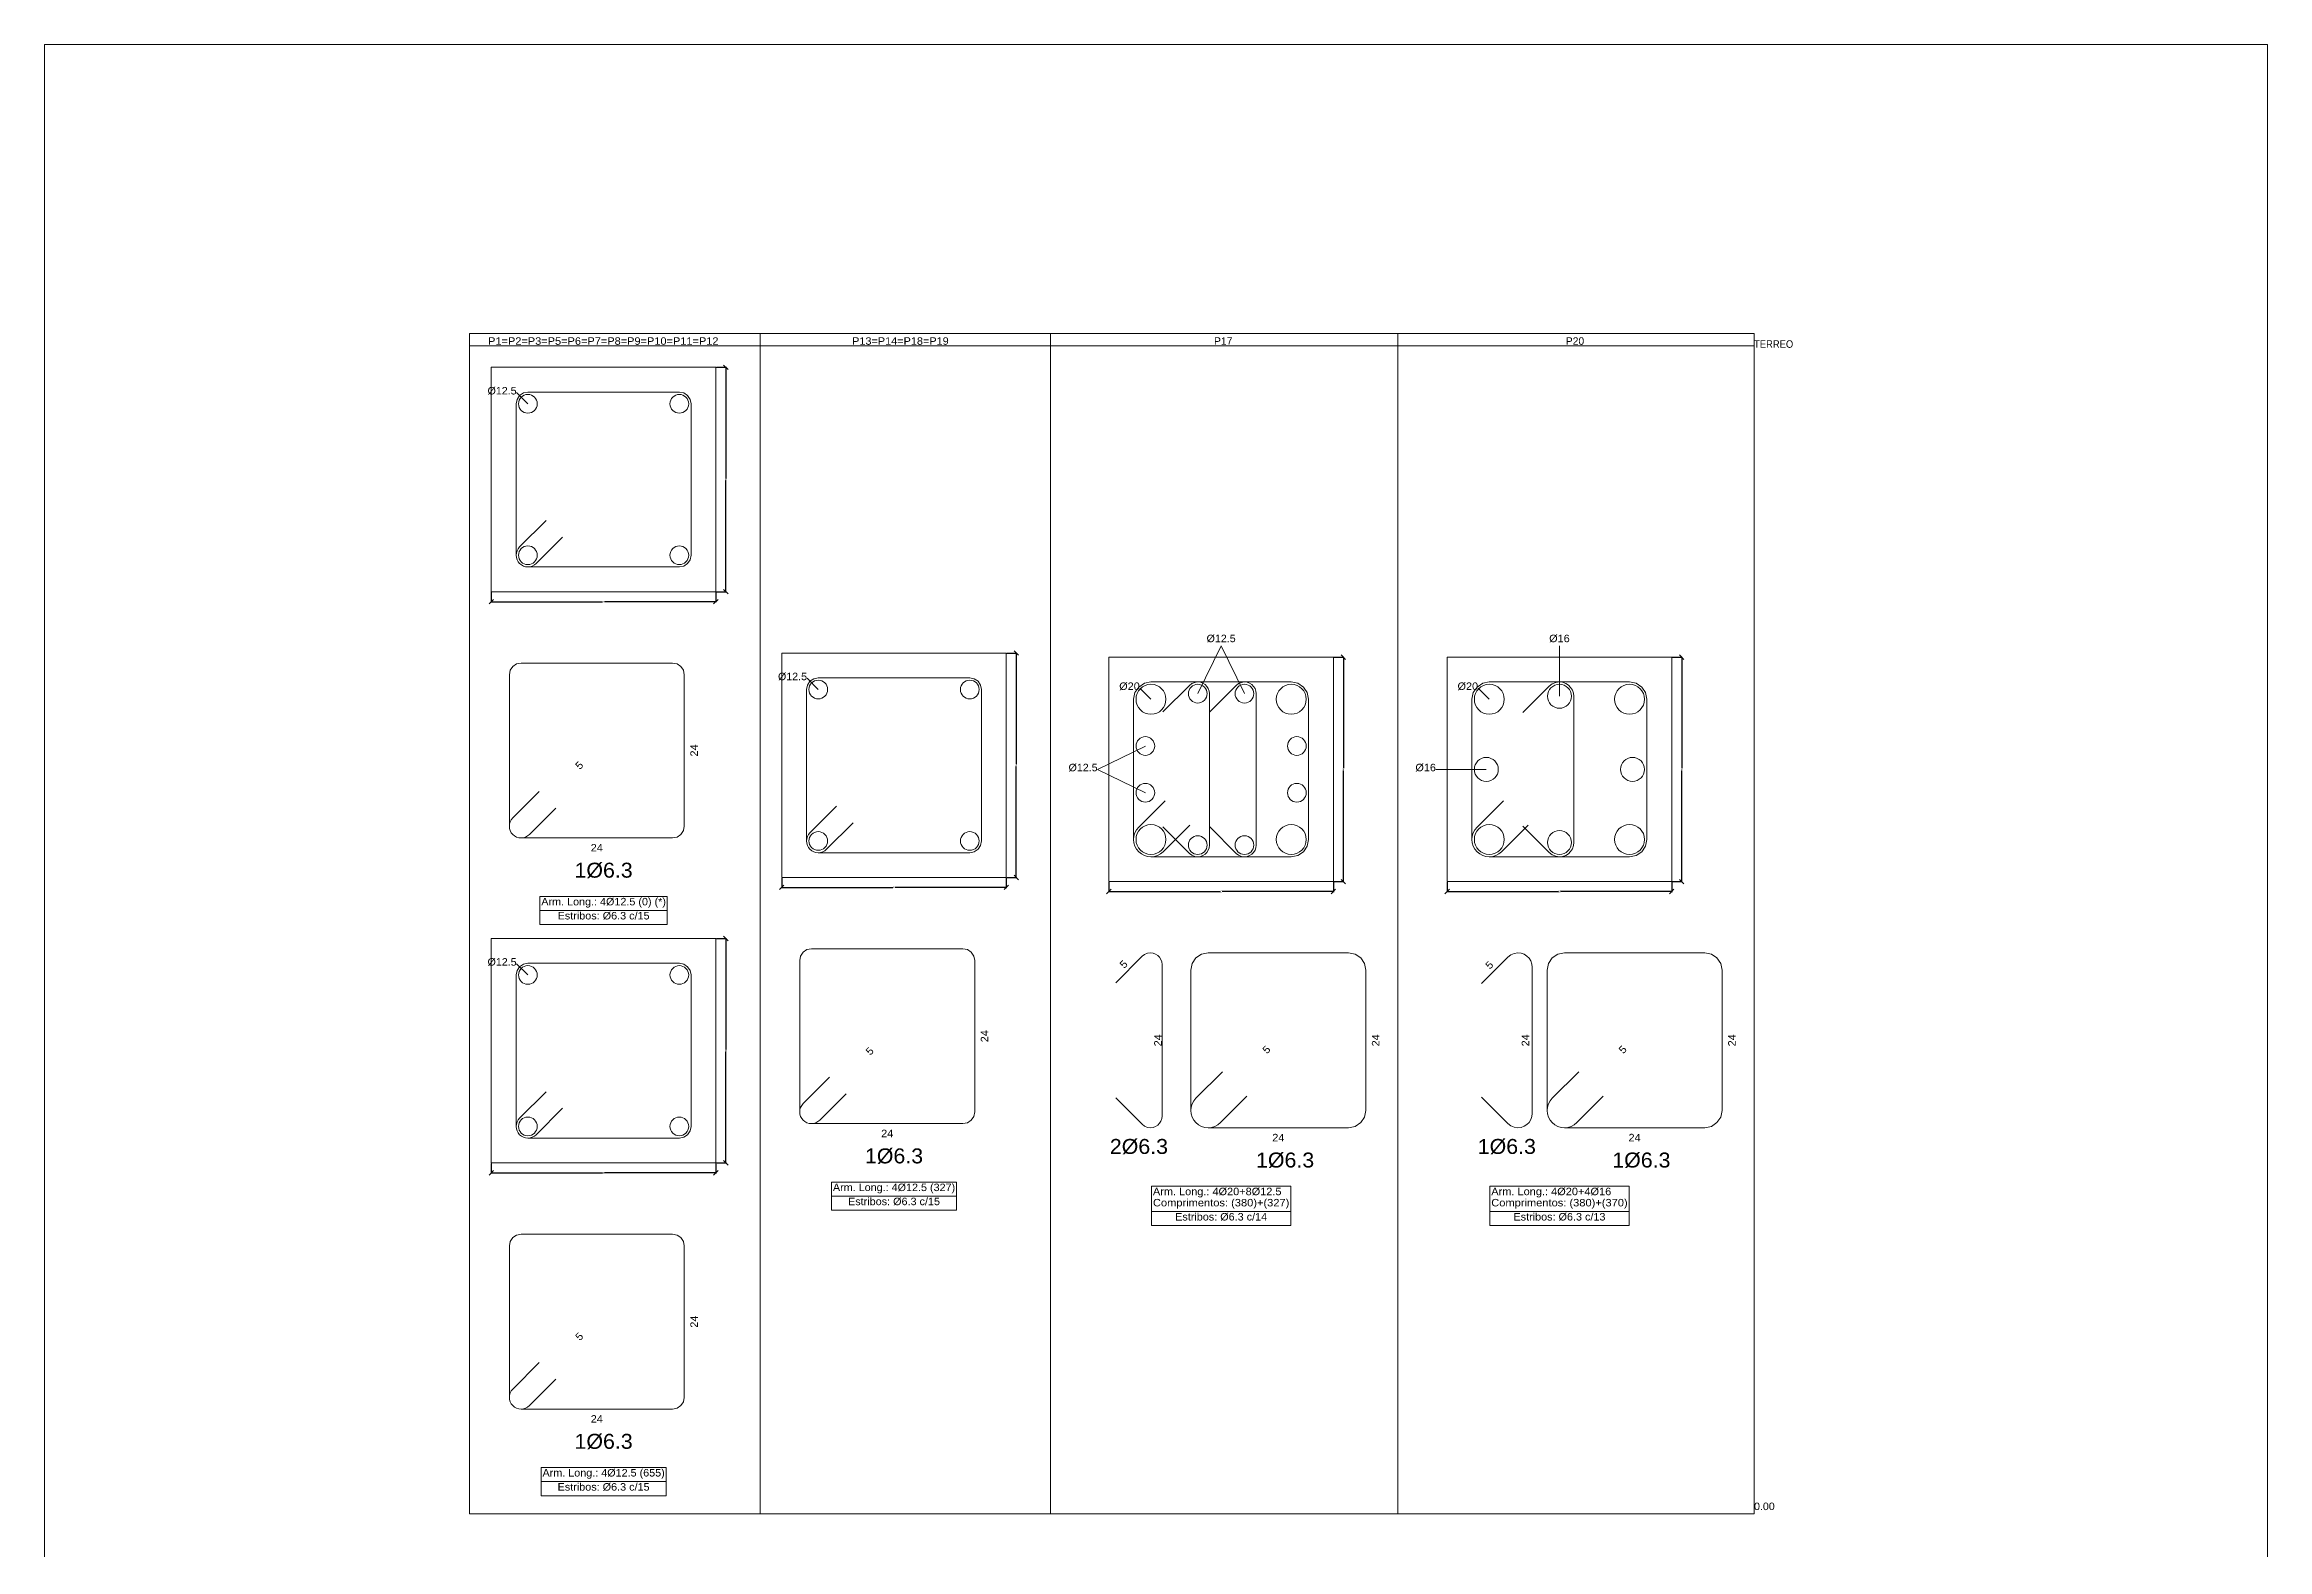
# Model space of a CAD drawing. Header units: millimetres. Extents: x 0 to 29.7, y 0 to 42.
# Drawn here: x 0 to 29.7, y 21.88 to 42 of the extents above; entities that cross this region are included whole.
import ezdxf
from ezdxf.enums import TextEntityAlignment as Align

# ---------------------------------------------------------------- set-up
doc = ezdxf.new("R2010")
doc.units = ezdxf.units.MM
for name, color, linetype, lineweight in [('ARM_LONGITUDINAL_Ø12_5', 51, 'Continuous', 9), ('ARM_LONGITUDINAL_Ø16', 212, 'Continuous', 9), ('ARM_LONGITUDINAL_Ø20', 30, 'Continuous', 9), ('ARM_TRANSVERSAL_DIMENSOES_DOS_ESTRIBOS', 122, 'Continuous', 9), ('ARM_TRANSVERSAL_REFERENCIA', 106, 'Continuous', 9), ('ARM_TRANSVERSAL_Ø6_3', 32, 'Continuous', 9), ('PILCPSECC_ARM_LONG_LINHAS_DAS_ETIQUETAS_DAS_POSICOES_DE_ARMADURA_LONGITUDINAL', 106, 'Continuous', 9), ('PILCPSECC_ARM_LONG_REFERENCIA', 106, 'Continuous', 9), ('QUAD_LIMITES', 2, 'Continuous', 0), ('QUADRO_LINHAS', 7, 'Continuous', 9), ('QUADRO_LINHAS_DA_TABELA_DE_DADOS_DOS_PILARES', 1, 'Continuous', 9), ('QUADRO_TEXTOS_DA_TABELA_DE_DADOS_DOS_PILARES', 1, 'Continuous', 0), ('REF_REFERENCIAS', 8, 'Continuous', 0), ('SECAO_CONCRETO', 1, 'Continuous', 9), ('SECAO_COTAS', 122, 'Continuous', 9)]:
    doc.layers.add(name, color=color, linetype=linetype, lineweight=lineweight)
doc.styles.add('CYPETXT', font='arial.ttf', dxfattribs={"height": 0.2})
doc.styles.add('CYPETXT_0.03', font='arial.ttf', dxfattribs={"height": 0.02})
doc.dimstyles.new('cype_oblique', dxfattribs={"dimtxt": 0.18, "dimasz": 0.18, "dimexe": 0.0075, "dimexo": 0.0075, "dimgap": 0, "dimtad": 0, "dimdec": 4, "dimzin": 0, "dimdsep": 46, "dimtxsty": 'CYPETXT_0.03', "dimblk": 'OBLIQUE', "dimtsz": 0.03, "dimcen": 0.09, "dimadec": 0, "dimazin": 0, "dimtfac": 1, "dimtdec": 4, "dimtofl": 0, "dimtmove": 2, "dimatfit": 3, "dimfxl": 1, "dimtolj": 1, "dimtzin": 0, "dimarcsym": 0})

# ---------------------------------------------------------------- blocks, each defined once
blk = doc.blocks.new('*D2')
at = {"layer": 'Defpoints', "color": 0, "transparency": 16777216}
for p in [(5.97, 27.051), (8.97, 27.051), (8.97, 26.918)]:
    blk.add_point(p, dxfattribs=at)
at = {"layer": 'SECAO_COTAS', "color": 0, "lineweight": -2, "transparency": 16777216}
for p, q in [((5.97, 27.043), (5.97, 26.91)), ((8.97, 27.043), (8.97, 26.91)), ((5.94, 26.888), (6, 26.948)), ((5.97, 26.918), (7.456, 26.918)), ((8.97, 26.918), (7.484, 26.918)), ((8.94, 26.888), (9, 26.948))]:
    blk.add_line(p, q, dxfattribs=at)
at = {"layer": 'SECAO_COTAS', "color": 0, "transparency": 16777216, "insert": (7.47, 26.918), "char_height": 0.02, "attachment_point": 5, "style": 'CYPETXT_0.03'}
blk.add_mtext('\\A1;30', dxfattribs=at)
blk = doc.blocks.new('_Oblique')
at = {"color": 0, "linetype": 'ByBlock', "lineweight": -2}
blk.add_line((-0.5, -0.5), (0.5, 0.5), dxfattribs=at)
blk = doc.blocks.new('*D3')
at = {"layer": 'Defpoints', "color": 0, "transparency": 16777216}
for p in [(8.97, 30.051), (9.103, 30.051), (8.97, 27.051)]:
    blk.add_point(p, dxfattribs=at)
at = {"layer": 'SECAO_COTAS', "color": 0, "lineweight": -2, "transparency": 16777216}
for p, q in [((8.978, 30.051), (9.111, 30.051)), ((9.133, 30.021), (9.073, 30.081)), ((9.103, 30.051), (9.103, 28.565)), ((9.103, 27.051), (9.103, 28.536)), ((8.978, 27.051), (9.111, 27.051)), ((9.133, 27.021), (9.073, 27.081))]:
    blk.add_line(p, q, dxfattribs=at)
at = {"layer": 'SECAO_COTAS', "color": 0, "transparency": 16777216, "insert": (9.103, 28.551), "char_height": 0.02, "attachment_point": 5, "rotation": 90, "style": 'CYPETXT_0.03'}
blk.add_mtext('\\A1;30', dxfattribs=at)
blk = doc.blocks.new('*D4')
at = {"layer": 'Defpoints', "color": 0, "transparency": 16777216}
for p in [(5.97, 34.685), (8.97, 34.685), (8.97, 34.552)]:
    blk.add_point(p, dxfattribs=at)
at = {"layer": 'SECAO_COTAS', "color": 0, "lineweight": -2, "transparency": 16777216}
for p, q in [((5.94, 34.522), (6, 34.582)), ((5.97, 34.677), (5.97, 34.544)), ((5.97, 34.552), (7.456, 34.552)), ((8.97, 34.552), (7.484, 34.552)), ((8.94, 34.522), (9, 34.582)), ((8.97, 34.677), (8.97, 34.544))]:
    blk.add_line(p, q, dxfattribs=at)
at = {"layer": 'SECAO_COTAS', "color": 0, "transparency": 16777216, "insert": (7.47, 34.552), "char_height": 0.02, "attachment_point": 5, "style": 'CYPETXT_0.03'}
blk.add_mtext('\\A1;30', dxfattribs=at)
blk = doc.blocks.new('*D5')
at = {"layer": 'Defpoints', "color": 0, "transparency": 16777216}
for p in [(8.97, 37.685), (9.103, 37.685), (8.97, 34.685)]:
    blk.add_point(p, dxfattribs=at)
at = {"layer": 'SECAO_COTAS', "color": 0, "lineweight": -2, "transparency": 16777216}
for p, q in [((8.978, 37.685), (9.111, 37.685)), ((9.133, 37.655), (9.073, 37.715)), ((9.103, 37.685), (9.103, 36.199)), ((9.103, 34.685), (9.103, 36.17)), ((8.978, 34.685), (9.111, 34.685)), ((9.133, 34.655), (9.073, 34.715))]:
    blk.add_line(p, q, dxfattribs=at)
at = {"layer": 'SECAO_COTAS', "color": 0, "transparency": 16777216, "insert": (9.103, 36.185), "char_height": 0.02, "attachment_point": 5, "rotation": 90, "style": 'CYPETXT_0.03'}
blk.add_mtext('\\A1;30', dxfattribs=at)
blk = doc.blocks.new('*D6')
at = {"layer": 'Defpoints', "color": 0, "transparency": 16777216}
for p in [(9.85, 30.866), (12.85, 30.866), (12.85, 30.733)]:
    blk.add_point(p, dxfattribs=at)
at = {"layer": 'SECAO_COTAS', "color": 0, "lineweight": -2, "transparency": 16777216}
for p, q in [((9.82, 30.703), (9.88, 30.763)), ((9.85, 30.858), (9.85, 30.725)), ((9.85, 30.733), (11.336, 30.733)), ((12.85, 30.733), (11.364, 30.733)), ((12.82, 30.703), (12.88, 30.763)), ((12.85, 30.858), (12.85, 30.725))]:
    blk.add_line(p, q, dxfattribs=at)
at = {"layer": 'SECAO_COTAS', "color": 0, "transparency": 16777216, "insert": (11.35, 30.733), "char_height": 0.02, "attachment_point": 5, "style": 'CYPETXT_0.03'}
blk.add_mtext('\\A1;30', dxfattribs=at)
blk = doc.blocks.new('*D7')
at = {"layer": 'Defpoints', "color": 0, "transparency": 16777216}
for p in [(12.85, 33.866), (12.983, 33.866), (12.85, 30.866)]:
    blk.add_point(p, dxfattribs=at)
at = {"layer": 'SECAO_COTAS', "color": 0, "lineweight": -2, "transparency": 16777216}
for p, q in [((12.858, 33.866), (12.991, 33.866)), ((13.013, 33.836), (12.953, 33.896)), ((12.983, 33.866), (12.983, 32.38)), ((12.983, 30.866), (12.983, 32.351)), ((13.013, 30.836), (12.953, 30.896)), ((12.858, 30.866), (12.991, 30.866))]:
    blk.add_line(p, q, dxfattribs=at)
at = {"layer": 'SECAO_COTAS', "color": 0, "transparency": 16777216, "insert": (12.983, 32.366), "char_height": 0.02, "attachment_point": 5, "rotation": 90, "style": 'CYPETXT_0.03'}
blk.add_mtext('\\A1;30', dxfattribs=at)
blk = doc.blocks.new('*D8')
at = {"layer": 'Defpoints', "color": 0, "transparency": 16777216}
for p in [(14.22, 30.811), (17.22, 30.811), (17.22, 30.678)]:
    blk.add_point(p, dxfattribs=at)
at = {"layer": 'SECAO_COTAS', "color": 0, "lineweight": -2, "transparency": 16777216}
for p, q in [((14.19, 30.648), (14.25, 30.708)), ((14.22, 30.803), (14.22, 30.67)), ((14.22, 30.678), (15.706, 30.678)), ((17.22, 30.678), (15.734, 30.678)), ((17.19, 30.648), (17.25, 30.708)), ((17.22, 30.803), (17.22, 30.67))]:
    blk.add_line(p, q, dxfattribs=at)
at = {"layer": 'SECAO_COTAS', "color": 0, "transparency": 16777216, "insert": (15.72, 30.678), "char_height": 0.02, "attachment_point": 5, "style": 'CYPETXT_0.03'}
blk.add_mtext('\\A1;30', dxfattribs=at)
blk = doc.blocks.new('*D9')
at = {"layer": 'Defpoints', "color": 0, "transparency": 16777216}
for p in [(17.22, 33.811), (17.353, 33.811), (17.22, 30.811)]:
    blk.add_point(p, dxfattribs=at)
at = {"layer": 'SECAO_COTAS', "color": 0, "lineweight": -2, "transparency": 16777216}
for p, q in [((17.228, 33.811), (17.361, 33.811)), ((17.383, 33.781), (17.323, 33.841)), ((17.353, 33.811), (17.353, 32.325)), ((17.353, 30.811), (17.353, 32.296)), ((17.228, 30.811), (17.361, 30.811)), ((17.383, 30.781), (17.323, 30.841))]:
    blk.add_line(p, q, dxfattribs=at)
at = {"layer": 'SECAO_COTAS', "color": 0, "transparency": 16777216, "insert": (17.353, 32.311), "char_height": 0.02, "attachment_point": 5, "rotation": 90, "style": 'CYPETXT_0.03'}
blk.add_mtext('\\A1;30', dxfattribs=at)
blk = doc.blocks.new('*D10')
at = {"layer": 'Defpoints', "color": 0, "transparency": 16777216}
for p in [(18.74, 30.811), (21.74, 30.811), (21.74, 30.678)]:
    blk.add_point(p, dxfattribs=at)
at = {"layer": 'SECAO_COTAS', "color": 0, "lineweight": -2, "transparency": 16777216}
for p, q in [((18.71, 30.648), (18.77, 30.708)), ((18.74, 30.803), (18.74, 30.67)), ((18.74, 30.678), (20.226, 30.678)), ((21.74, 30.678), (20.254, 30.678)), ((21.71, 30.648), (21.77, 30.708)), ((21.74, 30.803), (21.74, 30.67))]:
    blk.add_line(p, q, dxfattribs=at)
at = {"layer": 'SECAO_COTAS', "color": 0, "transparency": 16777216, "insert": (20.24, 30.678), "char_height": 0.02, "attachment_point": 5, "style": 'CYPETXT_0.03'}
blk.add_mtext('\\A1;30', dxfattribs=at)
blk = doc.blocks.new('*D11')
at = {"layer": 'Defpoints', "color": 0, "transparency": 16777216}
for p in [(21.74, 33.811), (21.873, 33.811), (21.74, 30.811)]:
    blk.add_point(p, dxfattribs=at)
at = {"layer": 'SECAO_COTAS', "color": 0, "lineweight": -2, "transparency": 16777216}
for p, q in [((21.748, 33.811), (21.881, 33.811)), ((21.903, 33.781), (21.843, 33.841)), ((21.873, 33.811), (21.873, 32.325)), ((21.873, 30.811), (21.873, 32.296)), ((21.748, 30.811), (21.881, 30.811)), ((21.903, 30.781), (21.843, 30.841))]:
    blk.add_line(p, q, dxfattribs=at)
at = {"layer": 'SECAO_COTAS', "color": 0, "transparency": 16777216, "insert": (21.873, 32.311), "char_height": 0.02, "attachment_point": 5, "rotation": 90, "style": 'CYPETXT_0.03'}
blk.add_mtext('\\A1;30', dxfattribs=at)

msp = doc.modelspace()

# ---------------------------------------------------------------- linework, layer by layer
at = {"layer": 'ARM_LONGITUDINAL_Ø12_5', "color": 18, "true_color": 0x000000}
for centre in [(6.458, 37.19666), (8.482, 37.19666), (6.458, 35.17266), (8.482, 35.17266), (10.338, 33.37765), (12.362, 33.37765), (15.40767, 33.32265), (16.03233, 33.32265), (14.708, 32.62298), (16.732, 32.62298), (14.708, 31.99831), (16.732, 31.99831), (10.338, 31.35365), (12.362, 31.35365), (15.40767, 31.29865), (16.03233, 31.29865), (6.458, 29.56265), (8.482, 29.56265), (6.458, 27.53865), (8.482, 27.53865)]:
    msp.add_circle(centre, 0.125, dxfattribs=at)
at = {"layer": 'ARM_LONGITUDINAL_Ø16', "color": 18, "true_color": 0x000000}
for centre in [(20.24, 33.28765), (19.263, 32.31065), (21.217, 32.31065), (20.24, 31.33365)]:
    msp.add_circle(centre, 0.16, dxfattribs=at)
at = {"layer": 'ARM_LONGITUDINAL_Ø20', "color": 18, "true_color": 0x000000}
for centre in [(14.783, 33.24765), (16.657, 33.24765), (19.303, 33.24765), (21.177, 33.24765), (14.783, 31.37365), (16.657, 31.37365), (19.303, 31.37365), (21.177, 31.37365)]:
    msp.add_circle(centre, 0.2, dxfattribs=at)
at = {"layer": 'ARM_TRANSVERSAL_Ø6_3', "color": 18, "true_color": 0x000000}
for points in [[(6.70089, 35.63688), (6.34734, 35.28333), (6.32788, 35.25961), (6.31341, 35.23255), (6.30451, 35.2032), (6.3015, 35.17266), (6.30451, 35.14213), (6.31341, 35.11277), (6.32788, 35.08572), (6.34734, 35.062), (6.37105, 35.04254), (6.39811, 35.02808), (6.42747, 35.01917), (6.458, 35.01616), (8.482, 35.01616), (8.54189, 35.02808), (8.59266, 35.062), (8.62659, 35.11277), (8.6385, 35.17266), (8.6385, 37.19666), (8.62659, 37.25655), (8.59266, 37.30733), (8.54189, 37.34125), (8.482, 37.35316), (6.458, 37.35316), (6.39811, 37.34125), (6.34734, 37.30733), (6.31341, 37.25655), (6.3015, 37.19666), (6.3015, 35.17266), (6.30451, 35.14213), (6.31341, 35.11277), (6.32788, 35.08572), (6.34734, 35.062), (6.37105, 35.04254), (6.39811, 35.02808), (6.42747, 35.01917), (6.458, 35.01616), (6.48853, 35.01917), (6.51789, 35.02808), (6.54495, 35.04254), (6.56866, 35.062), (6.92222, 35.41555)], [(6.61014, 32.01563), (6.25659, 31.66208), (6.23713, 31.63836), (6.22266, 31.6113), (6.21376, 31.58195), (6.21075, 31.55141), (6.21376, 31.52088), (6.22266, 31.49152), (6.23713, 31.46447), (6.25659, 31.44075), (6.2803, 31.42129), (6.30736, 31.40683), (6.33672, 31.39792), (6.36725, 31.39491), (8.39125, 31.39491), (8.45114, 31.40683), (8.50191, 31.44075), (8.53584, 31.49152), (8.54775, 31.55141), (8.54775, 33.57541), (8.53584, 33.6353), (8.50191, 33.68608), (8.45114, 33.72), (8.39125, 33.73191), (6.36725, 33.73191), (6.30736, 33.72), (6.25659, 33.68608), (6.22266, 33.6353), (6.21075, 33.57541), (6.21075, 31.55141), (6.21376, 31.52088), (6.22266, 31.49152), (6.23713, 31.46447), (6.25659, 31.44075), (6.2803, 31.42129), (6.30736, 31.40683), (6.33672, 31.39792), (6.36725, 31.39491), (6.39778, 31.39792), (6.42714, 31.40683), (6.4542, 31.42129), (6.47791, 31.44075), (6.83147, 31.7943)], [(10.58089, 31.81786), (10.22734, 31.46431), (10.20788, 31.44059), (10.19341, 31.41354), (10.18451, 31.38418), (10.1815, 31.35365), (10.18451, 31.32312), (10.19341, 31.29376), (10.20788, 31.2667), (10.22734, 31.24298), (10.25105, 31.22352), (10.27811, 31.20906), (10.30747, 31.20015), (10.338, 31.19715), (12.362, 31.19715), (12.42189, 31.20906), (12.47266, 31.24298), (12.50659, 31.29376), (12.5185, 31.35365), (12.5185, 33.37765), (12.50659, 33.43754), (12.47266, 33.48831), (12.42189, 33.52223), (12.362, 33.53415), (10.338, 33.53415), (10.27811, 33.52223), (10.22734, 33.48831), (10.19341, 33.43754), (10.1815, 33.37765), (10.1815, 31.35365), (10.18451, 31.32312), (10.19341, 31.29376), (10.20788, 31.2667), (10.22734, 31.24298), (10.25105, 31.22352), (10.27811, 31.20906), (10.30747, 31.20015), (10.338, 31.19715), (10.36853, 31.20015), (10.39789, 31.20906), (10.42495, 31.22352), (10.44866, 31.24298), (10.80222, 31.59654)], [(14.97286, 31.8909), (14.6193, 31.53734), (14.59051, 31.50226), (14.56912, 31.46224), (14.55595, 31.41881), (14.5515, 31.37365), (14.55595, 31.32848), (14.56912, 31.28506), (14.59051, 31.24503), (14.6193, 31.20995), (14.65439, 31.18116), (14.69441, 31.15977), (14.73784, 31.14659), (14.783, 31.14215), (16.657, 31.14215), (16.74559, 31.15977), (16.8207, 31.20995), (16.87088, 31.28506), (16.8885, 31.37365), (16.8885, 33.24765), (16.87088, 33.33624), (16.8207, 33.41134), (16.74559, 33.46152), (16.657, 33.47915), (14.783, 33.47915), (14.69441, 33.46152), (14.6193, 33.41134), (14.56912, 33.33624), (14.5515, 33.24765), (14.5515, 31.37365), (14.55595, 31.32848), (14.56912, 31.28506), (14.59051, 31.24503), (14.6193, 31.20995), (14.65439, 31.18116), (14.69441, 31.15977), (14.73784, 31.14659), (14.783, 31.14215), (14.82816, 31.14659), (14.87159, 31.15977), (14.91161, 31.18116), (14.9467, 31.20995), (15.30025, 31.5635)], [(14.94345, 31.54154), (15.297, 31.18798), (15.32942, 31.16311), (15.36716, 31.14748), (15.40767, 31.14215), (15.44249, 31.14607), (15.47557, 31.15765), (15.50524, 31.17629), (15.53002, 31.20107), (15.54867, 31.23074), (15.56024, 31.26382), (15.56417, 31.29865), (15.56417, 33.32265), (15.56024, 33.35747), (15.54867, 33.39055), (15.53002, 33.42022), (15.50524, 33.445), (15.47557, 33.46365), (15.44249, 33.47522), (15.40767, 33.47915), (15.36716, 33.47381), (15.32942, 33.45818), (15.297, 33.43331), (14.94345, 33.07976)], [(15.56812, 31.54154), (15.92167, 31.18798), (15.95408, 31.16311), (15.99183, 31.14748), (16.03233, 31.14215), (16.06716, 31.14607), (16.10024, 31.15765), (16.12991, 31.17629), (16.15469, 31.20107), (16.17333, 31.23074), (16.18491, 31.26382), (16.18883, 31.29865), (16.18883, 33.32265), (16.18491, 33.35747), (16.17333, 33.39055), (16.15469, 33.42022), (16.12991, 33.445), (16.10024, 33.46365), (16.06716, 33.47522), (16.03233, 33.47915), (15.99183, 33.47381), (15.95408, 33.45818), (15.92167, 33.43331), (15.56812, 33.07976)], [(19.49286, 31.8909), (19.1393, 31.53734), (19.11051, 31.50226), (19.08912, 31.46224), (19.07595, 31.41881), (19.0715, 31.37365), (19.07595, 31.32848), (19.08912, 31.28506), (19.11051, 31.24503), (19.1393, 31.20995), (19.17439, 31.18116), (19.21441, 31.15977), (19.25784, 31.14659), (19.303, 31.14215), (21.177, 31.14215), (21.26559, 31.15977), (21.3407, 31.20995), (21.39088, 31.28506), (21.4085, 31.37365), (21.4085, 33.24765), (21.39088, 33.33624), (21.3407, 33.41134), (21.26559, 33.46152), (21.177, 33.47915), (19.303, 33.47915), (19.21441, 33.46152), (19.1393, 33.41134), (19.08912, 33.33624), (19.0715, 33.24765), (19.0715, 31.37365), (19.07595, 31.32848), (19.08912, 31.28506), (19.11051, 31.24503), (19.1393, 31.20995), (19.17439, 31.18116), (19.21441, 31.15977), (19.25784, 31.14659), (19.303, 31.14215), (19.34816, 31.14659), (19.39159, 31.15977), (19.43161, 31.18116), (19.4667, 31.20995), (19.82025, 31.5635)], [(19.75104, 31.55179), (20.10459, 31.19824), (20.14425, 31.1678), (20.19044, 31.14867), (20.24, 31.14215), (20.28261, 31.14695), (20.32309, 31.16111), (20.3594, 31.18393), (20.38972, 31.21425), (20.41254, 31.25056), (20.4267, 31.29103), (20.4315, 31.33365), (20.4315, 33.28765), (20.4267, 33.33026), (20.41254, 33.37074), (20.38972, 33.40704), (20.3594, 33.43737), (20.32309, 33.46018), (20.28261, 33.47435), (20.24, 33.47915), (20.19044, 33.47262), (20.14425, 33.45349), (20.10459, 33.42306), (19.75104, 33.0695)], [(6.70089, 28.00286), (6.34734, 27.64931), (6.32788, 27.62559), (6.31341, 27.59854), (6.30451, 27.56918), (6.3015, 27.53865), (6.30451, 27.50812), (6.31341, 27.47876), (6.32788, 27.4517), (6.34734, 27.42798), (6.37105, 27.40852), (6.39811, 27.39406), (6.42747, 27.38515), (6.458, 27.38215), (8.482, 27.38215), (8.54189, 27.39406), (8.59266, 27.42798), (8.62659, 27.47876), (8.6385, 27.53865), (8.6385, 29.56265), (8.62659, 29.62254), (8.59266, 29.67331), (8.54189, 29.70723), (8.482, 29.71915), (6.458, 29.71915), (6.39811, 29.70723), (6.34734, 29.67331), (6.31341, 29.62254), (6.3015, 29.56265), (6.3015, 27.53865), (6.30451, 27.50812), (6.31341, 27.47876), (6.32788, 27.4517), (6.34734, 27.42798), (6.37105, 27.40852), (6.39811, 27.39406), (6.42747, 27.38515), (6.458, 27.38215), (6.48853, 27.38515), (6.51789, 27.39406), (6.54495, 27.40852), (6.56866, 27.42798), (6.92222, 27.78154)], [(10.49014, 28.19661), (10.13659, 27.84306), (10.11713, 27.81934), (10.10266, 27.79229), (10.09376, 27.76293), (10.09075, 27.7324), (10.09376, 27.70187), (10.10266, 27.67251), (10.11713, 27.64545), (10.13659, 27.62173), (10.1603, 27.60227), (10.18736, 27.58781), (10.21672, 27.5789), (10.24725, 27.5759), (12.27125, 27.5759), (12.33114, 27.58781), (12.38191, 27.62173), (12.41584, 27.67251), (12.42775, 27.7324), (12.42775, 29.7564), (12.41584, 29.81629), (12.38191, 29.86706), (12.33114, 29.90098), (12.27125, 29.9129), (10.24725, 29.9129), (10.18736, 29.90098), (10.13659, 29.86706), (10.10266, 29.81629), (10.09075, 29.7564), (10.09075, 27.7324), (10.09376, 27.70187), (10.10266, 27.67251), (10.11713, 27.64545), (10.13659, 27.62173), (10.1603, 27.60227), (10.18736, 27.58781), (10.21672, 27.5789), (10.24725, 27.5759), (10.27778, 27.5789), (10.30714, 27.58781), (10.3342, 27.60227), (10.35791, 27.62173), (10.71147, 27.97529)], [(14.31151, 27.92029), (14.66506, 27.56673), (14.69748, 27.54186), (14.73522, 27.52623), (14.77573, 27.5209), (14.81055, 27.52482), (14.84363, 27.5364), (14.8733, 27.55504), (14.89808, 27.57982), (14.91673, 27.60949), (14.9283, 27.64257), (14.93223, 27.6774), (14.93223, 29.7014), (14.9283, 29.73622), (14.91673, 29.7693), (14.89808, 29.79897), (14.8733, 29.82375), (14.84363, 29.8424), (14.81055, 29.85397), (14.77573, 29.8579), (14.73522, 29.85256), (14.69748, 29.83693), (14.66506, 29.81206), (14.31151, 29.45851)], [(15.73711, 28.26965), (15.38355, 27.91609), (15.35476, 27.88101), (15.33337, 27.84099), (15.3202, 27.79756), (15.31575, 27.7524), (15.3202, 27.70723), (15.33337, 27.66381), (15.35476, 27.62378), (15.38355, 27.5887), (15.41864, 27.55991), (15.45866, 27.53852), (15.50209, 27.52534), (15.54725, 27.5209), (17.42125, 27.5209), (17.50984, 27.53852), (17.58495, 27.5887), (17.63513, 27.66381), (17.65275, 27.7524), (17.65275, 29.6264), (17.63513, 29.71499), (17.58495, 29.79009), (17.50984, 29.84027), (17.42125, 29.8579), (15.54725, 29.8579), (15.45866, 29.84027), (15.38355, 29.79009), (15.33337, 29.71499), (15.31575, 29.6264), (15.31575, 27.7524), (15.3202, 27.70723), (15.33337, 27.66381), (15.35476, 27.62378), (15.38355, 27.5887), (15.41864, 27.55991), (15.45866, 27.53852), (15.50209, 27.52534), (15.54725, 27.5209), (15.59241, 27.52534), (15.63584, 27.53852), (15.67586, 27.55991), (15.71095, 27.5887), (16.0645, 27.94225)], [(19.19679, 27.93054), (19.55034, 27.57699), (19.59, 27.54655), (19.63619, 27.52742), (19.68575, 27.5209), (19.72836, 27.5257), (19.76884, 27.53986), (19.80515, 27.56268), (19.83547, 27.593), (19.85829, 27.62931), (19.87245, 27.66978), (19.87725, 27.7124), (19.87725, 29.6664), (19.87245, 29.70901), (19.85829, 29.74949), (19.83547, 29.78579), (19.80515, 29.81612), (19.76884, 29.83893), (19.72836, 29.8531), (19.68575, 29.8579), (19.63619, 29.85137), (19.59, 29.83224), (19.55034, 29.80181), (19.19679, 29.44825)], [(20.49688, 28.26965), (20.14332, 27.91609), (20.11453, 27.88101), (20.09314, 27.84099), (20.07997, 27.79756), (20.07552, 27.7524), (20.07997, 27.70723), (20.09314, 27.66381), (20.11453, 27.62378), (20.14332, 27.5887), (20.1784, 27.55991), (20.21843, 27.53852), (20.26185, 27.52534), (20.30702, 27.5209), (22.18102, 27.5209), (22.26961, 27.53852), (22.34471, 27.5887), (22.3949, 27.66381), (22.41252, 27.7524), (22.41252, 29.6264), (22.3949, 29.71499), (22.34471, 29.79009), (22.26961, 29.84027), (22.18102, 29.8579), (20.30702, 29.8579), (20.21843, 29.84027), (20.14332, 29.79009), (20.09314, 29.71499), (20.07552, 29.6264), (20.07552, 27.7524), (20.07997, 27.70723), (20.09314, 27.66381), (20.11453, 27.62378), (20.14332, 27.5887), (20.1784, 27.55991), (20.21843, 27.53852), (20.26185, 27.52534), (20.30702, 27.5209), (20.35218, 27.52534), (20.39561, 27.53852), (20.43563, 27.55991), (20.47071, 27.5887), (20.82427, 27.94225)], [(6.61014, 24.38161), (6.25659, 24.02806), (6.23713, 24.00434), (6.22266, 23.97729), (6.21376, 23.94793), (6.21075, 23.9174), (6.21376, 23.88687), (6.22266, 23.85751), (6.23713, 23.83045), (6.25659, 23.80673), (6.2803, 23.78727), (6.30736, 23.77281), (6.33672, 23.7639), (6.36725, 23.7609), (8.39125, 23.7609), (8.45114, 23.77281), (8.50191, 23.80673), (8.53584, 23.85751), (8.54775, 23.9174), (8.54775, 25.9414), (8.53584, 26.00129), (8.50191, 26.05206), (8.45114, 26.08598), (8.39125, 26.0979), (6.36725, 26.0979), (6.30736, 26.08598), (6.25659, 26.05206), (6.22266, 26.00129), (6.21075, 25.9414), (6.21075, 23.9174), (6.21376, 23.88687), (6.22266, 23.85751), (6.23713, 23.83045), (6.25659, 23.80673), (6.2803, 23.78727), (6.30736, 23.77281), (6.33672, 23.7639), (6.36725, 23.7609), (6.39778, 23.7639), (6.42714, 23.77281), (6.4542, 23.78727), (6.47791, 23.80673), (6.83147, 24.16029)]]:
    msp.add_lwpolyline(points, dxfattribs=at)
at = {"layer": 'PILCPSECC_ARM_LONG_LINHAS_DAS_ETIQUETAS_DAS_POSICOES_DE_ARMADURA_LONGITUDINAL', "color": 18, "true_color": 0x000000}
msp.add_line((19.263, 32.31065), (18.59, 32.31065), dxfattribs=at)
for points in [[(6.458, 37.19666), (6.308, 37.34666)], [(15.40767, 33.32265), (15.72, 33.96065)], [(16.03233, 33.32265), (15.72, 33.96065)], [(20.24, 33.28765), (20.24, 33.96065)], [(10.338, 33.37765), (10.188, 33.52765)], [(14.783, 33.24765), (14.633, 33.39765)], [(19.303, 33.24765), (19.153, 33.39765)], [(14.708, 32.62298), (14.07, 32.31065)], [(14.708, 31.99831), (14.07, 32.31065)], [(6.458, 29.56265), (6.308, 29.71265)]]:
    msp.add_lwpolyline(points, dxfattribs=at)
at = {"layer": 'QUAD_LIMITES', "color": 18, "true_color": 0x000000}
msp.add_lwpolyline([(0, 0), (29.7, 0), (29.7, 42), (0, 42), (0, 0)], close=True, dxfattribs=at)
at = {"layer": 'QUADRO_LINHAS', "color": 18, "true_color": 0x000000}
for p, q in [((9.56, 37.97065), (9.56, 38.13565)), ((9.56, 38.13565), (13.44, 38.13565)), ((13.44, 37.97065), (13.44, 38.13565)), ((13.44, 38.13565), (18.08, 38.13565)), ((18.08, 37.97065), (18.08, 38.13565)), ((18.08, 38.13565), (22.84, 38.13565)), ((22.84, 37.97065), (22.84, 38.13565)), ((5.68, 37.97065), (9.56, 37.97065)), ((5.68, 22.36065), (5.68, 37.97065)), ((5.68, 37.97065), (9.56, 37.97065)), ((9.56, 37.97065), (13.44, 37.97065)), ((9.56, 22.36065), (9.56, 37.97065)), ((9.56, 37.97065), (13.44, 37.97065)), ((13.44, 37.97065), (18.08, 37.97065)), ((13.44, 22.36065), (13.44, 37.97065)), ((13.44, 37.97065), (18.08, 37.97065)), ((18.08, 37.97065), (22.84, 37.97065)), ((18.08, 22.36065), (18.08, 37.97065)), ((18.08, 37.97065), (22.84, 37.97065)), ((22.84, 22.36065), (22.84, 37.97065))]:
    msp.add_line(p, q, dxfattribs=at)
for points in [[(5.68, 37.97065), (5.68, 38.13565), (9.56, 38.13565)], [(5.68, 22.36065), (9.56, 22.36065), (13.44, 22.36065), (18.08, 22.36065), (22.84, 22.36065)]]:
    msp.add_lwpolyline(points, dxfattribs=at)
at = {"layer": 'QUADRO_LINHAS_DA_TABELA_DE_DADOS_DOS_PILARES', "color": 18, "true_color": 0x000000}
for p, q in [((6.61868, 30.61341), (8.32132, 30.61341)), ((6.61868, 30.61341), (6.61868, 30.23665)), ((8.32132, 30.61341), (8.32132, 30.23665)), ((6.61868, 30.42503), (8.32132, 30.42503)), ((6.61868, 30.23665), (8.32132, 30.23665)), ((10.51455, 26.7944), (12.18545, 26.7944)), ((10.51455, 26.7944), (10.51455, 26.41763)), ((12.18545, 26.7944), (12.18545, 26.41763)), ((14.78994, 26.7394), (16.65006, 26.7394)), ((14.78994, 26.7394), (14.78994, 26.21277)), ((16.65006, 26.7394), (16.65006, 26.21277)), ((19.30994, 26.7394), (21.17006, 26.7394)), ((19.30994, 26.7394), (19.30994, 26.21277)), ((21.17006, 26.7394), (21.17006, 26.21277)), ((10.51455, 26.60601), (12.18545, 26.60601)), ((10.51455, 26.41763), (12.18545, 26.41763)), ((14.78994, 26.40115), (16.65006, 26.40115)), ((14.78994, 26.21277), (16.65006, 26.21277)), ((19.30994, 26.40115), (21.17006, 26.40115)), ((19.30994, 26.21277), (21.17006, 26.21277)), ((6.63455, 22.9794), (8.30545, 22.9794)), ((6.63455, 22.9794), (6.63455, 22.60263)), ((8.30545, 22.9794), (8.30545, 22.60263)), ((6.63455, 22.79101), (8.30545, 22.79101)), ((6.63455, 22.60263), (8.30545, 22.60263))]:
    msp.add_line(p, q, dxfattribs=at)
at = {"layer": 'SECAO_CONCRETO', "color": 18, "true_color": 0x000000}
for points in [[(5.97, 34.68466), (8.97, 34.68466), (8.97, 37.68466), (5.97, 37.68466), (5.97, 34.68466)], [(9.85, 30.86565), (12.85, 30.86565), (12.85, 33.86565), (9.85, 33.86565), (9.85, 30.86565)], [(14.22, 30.81065), (17.22, 30.81065), (17.22, 33.81065), (14.22, 33.81065), (14.22, 30.81065)], [(18.74, 30.81065), (21.74, 30.81065), (21.74, 33.81065), (18.74, 33.81065), (18.74, 30.81065)], [(5.97, 27.05065), (8.97, 27.05065), (8.97, 30.05065), (5.97, 30.05065), (5.97, 27.05065)]]:
    msp.add_lwpolyline(points, close=True, dxfattribs=at)

# ---------------------------------------------------------------- texts
at = {"layer": 'ARM_TRANSVERSAL_DIMENSOES_DOS_ESTRIBOS', "color": 18, "true_color": 0x000000, "style": 'CYPETXT', "width": 1.042546}
for s, rotation, p, p2 in [('5', 45, (7.15178, 32.30059), (7.20906, 32.35787)), ('24', 90, (8.72925, 32.48241), (8.72925, 32.64441)), ('5', 45, (14.42429, 29.642), (14.48157, 29.69928)), ('5', 45, (19.30957, 29.63175), (19.36684, 29.68902)), ('24', 90, (12.60925, 28.6634), (12.60925, 28.8254)), ('5', 45, (11.03178, 28.48158), (11.08906, 28.53885)), ('24', 90, (14.92573, 28.6084), (14.92573, 28.7704)), ('5', 45, (16.33178, 28.50158), (16.38906, 28.55885)), ('24', 90, (17.83425, 28.6084), (17.83425, 28.7704)), ('24', 90, (19.83575, 28.6084), (19.83575, 28.7704)), ('5', 45, (21.09155, 28.50158), (21.14883, 28.55885)), ('24', 90, (22.59402, 28.6084), (22.59402, 28.7704)), ('24', 90, (8.72925, 24.8484), (8.72925, 25.0104)), ('5', 45, (7.15178, 24.66658), (7.20906, 24.72385))]:
    msp.add_text(s, height=0.1, rotation=rotation, dxfattribs=at).set_placement(p, p2, align=Align.FIT)
for p, p2 in [((7.29825, 31.21341), (7.46025, 31.21341)), ((11.17825, 27.3944), (11.34025, 27.3944)), ((16.40325, 27.3394), (16.56525, 27.3394)), ((21.16302, 27.3394), (21.32502, 27.3394)), ((7.29825, 23.5794), (7.46025, 23.5794))]:
    msp.add_text('24', height=0.1, dxfattribs=at).set_placement(p, p2, align=Align.FIT)
at = {"layer": 'ARM_TRANSVERSAL_REFERENCIA', "color": 18, "true_color": 0x000000, "style": 'CYPETXT', "width": 1.020866}
for s, p, p2 in [('1%%c6.3', (7.0815, 30.86341), (7.8585, 30.86341)), ('2%%c6.3', (14.23337, 27.1709), (15.01037, 27.1709)), ('1%%c6.3', (19.14852, 27.1709), (19.92552, 27.1709)), ('1%%c6.3', (10.9615, 27.0444), (11.7385, 27.0444)), ('1%%c6.3', (16.1865, 26.9894), (16.9635, 26.9894)), ('1%%c6.3', (20.94627, 26.9894), (21.72327, 26.9894)), ('1%%c6.3', (7.0815, 23.2294), (7.8585, 23.2294))]:
    msp.add_text(s, height=0.2, dxfattribs=at).set_placement(p, p2, align=Align.FIT)
at = {"layer": 'PILCPSECC_ARM_LONG_REFERENCIA', "color": 18, "true_color": 0x000000, "style": 'CYPETXT'}
for s, width, p, p2 in [('%%c12.5', 1.020866, (5.9195, 37.32166), (6.308, 37.32166)), ('%%c12.5', 1.020866, (15.52575, 34.01065), (15.91425, 34.01065)), ('%%c16', 1.039569, (20.10275, 34.01065), (20.37725, 34.01065)), ('%%c12.5', 1.020866, (9.7995, 33.50265), (10.188, 33.50265)), ('%%c20', 1.039569, (14.3585, 33.37265), (14.633, 33.37265)), ('%%c20', 1.039569, (18.8785, 33.37265), (19.153, 33.37265)), ('%%c12.5', 1.020866, (13.6815, 32.28565), (14.07, 32.28565)), ('%%c16', 1.039569, (18.3155, 32.28565), (18.59, 32.28565)), ('%%c12.5', 1.020866, (5.9195, 29.68765), (6.308, 29.68765))]:
    msp.add_text(s, height=0.1, dxfattribs=dict(at, width=width)).set_placement(p, p2, align=Align.FIT)
at = {"layer": 'QUADRO_TEXTOS_DA_TABELA_DE_DADOS_DOS_PILARES', "color": 18, "true_color": 0x000000, "style": 'CYPETXT'}
for s, width, p, p2 in [('Arm. Long.: 4%%c12.5 (0) (*)', 1.030965, (6.63773, 30.49323), (8.30267, 30.49323)), ('Estribos: %%c6.3 c/15', 1.034392, (6.85574, 30.30485), (8.0846, 30.30485)), ('Arm. Long.: 4%%c12.5 (327)', 1.031164, (10.5336, 26.67422), (12.16708, 26.67422)), ('Estribos: %%c6.3 c/15', 1.034392, (10.73553, 26.48583), (11.96438, 26.48583)), ('Arm. Long.: 4%%c20+8%%c12.5', 1.045601, (14.80899, 26.61922), (16.52638, 26.61922)), ('Comprimentos: (380)+(327)', 1.05961, (14.80899, 26.46936), (16.63128, 26.46936)), ('Arm. Long.: 4%%c20+4%%c16', 1.050795, (19.32899, 26.61922), (20.93249, 26.61922)), ('Comprimentos: (380)+(370)', 1.05961, (19.32899, 26.46936), (21.15128, 26.46936)), ('Estribos: %%c6.3 c/14', 1.034392, (15.10574, 26.28097), (16.3346, 26.28097)), ('Estribos: %%c6.3 c/13', 1.034392, (19.62574, 26.28097), (20.8546, 26.28097)), ('Arm. Long.: 4%%c12.5 (655)', 1.031164, (6.6536, 22.85922), (8.28708, 22.85922)), ('Estribos: %%c6.3 c/15', 1.034392, (6.85553, 22.67083), (8.08438, 22.67083))]:
    msp.add_text(s, height=0.1, dxfattribs=dict(at, width=width)).set_placement(p, p2, align=Align.FIT)
at = {"layer": 'REF_REFERENCIAS', "color": 18, "true_color": 0x000000, "style": 'CYPETXT'}
for s, width, p, p2 in [('P1=P2=P3=P5=P6=P7=P8=P9=P10=P11=P12', 1.051045, (5.9271, 37.98565), (9.0051, 37.98565)), ('P13=P14=P18=P19', 1.041147, (10.7905, 37.98565), (12.0805, 37.98565)), ('P17', 0.989671, (15.6247, 37.98565), (15.8707, 37.98565)), ('P20', 0.989671, (20.3247, 37.98565), (20.5707, 37.98565)), ('TERREO', 0.899286, (22.84, 37.94565), (23.3635, 37.94565)), ('0.00', 1.015093, (22.84, 22.41065), (23.116, 22.41065))]:
    msp.add_text(s, height=0.1, dxfattribs=dict(at, width=width)).set_placement(p, p2, align=Align.FIT)

# ---------------------------------------------------------------- dimensions: what is measured, and where the dimension line sits
at = {"layer": 'SECAO_COTAS', "color": 18, "true_color": 0x000000}
for p1, p2, picture, middle in [((8.97, 34.68466), (8.97, 37.68466), '*D5', (9.103, 36.18466)), ((5.97, 34.68466), (8.97, 34.68466), '*D4', (7.47, 34.55166)), ((12.85, 30.86565), (12.85, 33.86565), '*D7', (12.983, 32.36565)), ((17.22, 30.81065), (17.22, 33.81065), '*D9', (17.353, 32.31065)), ((21.74, 30.81065), (21.74, 33.81065), '*D11', (21.873, 32.31065)), ((9.85, 30.86565), (12.85, 30.86565), '*D6', (11.35, 30.73265)), ((14.22, 30.81065), (17.22, 30.81065), '*D8', (15.72, 30.67765)), ((18.74, 30.81065), (21.74, 30.81065), '*D10', (20.24, 30.67765)), ((8.97, 27.05065), (8.97, 30.05065), '*D3', (9.103, 28.55065)), ((5.97, 27.05065), (8.97, 27.05065), '*D2', (7.47, 26.91765))]:
    dim = msp.add_aligned_dim(p1=p1, p2=p2, distance=-0.133, text='30', dimstyle='cype_oblique', dxfattribs=at)
    dim.commit()
    dim.dimension.update_dxf_attribs({"geometry": picture, "text_midpoint": middle})

doc.saveas('drawing.dxf')
